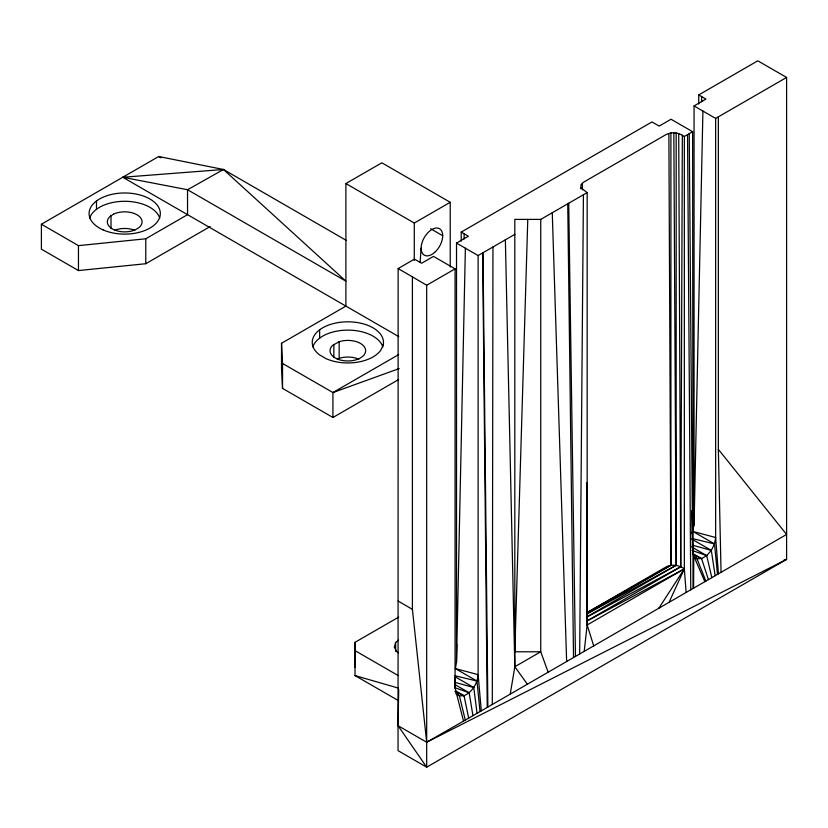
<?xml version="1.0" encoding="UTF-8"?>
<svg xmlns="http://www.w3.org/2000/svg" width="828" height="828" viewBox="0 0 828 828"><rect width="100%" height="100%" fill="white"/><g stroke="black" fill="none" stroke-linecap="round" stroke-linejoin="round"><path stroke-width="1.24" d="M355.015 667.254L355.015 642.321L398.692 617.108M698.739 103.986L698.739 94.93L757.796 60.817L786.6 77.449L786.6 559.386L426.679 767.183L398.051 750.654L398.133 268.582L414.445 259.112L421.607 263.242L433.479 256.39L455.079 268.852L455.079 687.933L463.525 721.116L426.679 742.24L398.051 725.711L398.692 689.6M461.227 241.145L461.227 232.088L651.957 121.944L659.15 126.094L671.022 119.242L692.622 131.714L693.026 588.48L463.525 721.116M492.298 704.493L492.95 246.992M682.344 135.337L680.74 566.787L586.917 620.959M693.026 588.48L693.595 588.18L693.76 555.899L692.622 550.796L691.784 510.7M464.115 238.95L464.146 233.775M701.658 101.803L701.689 96.638M579.672 654.006L583.419 194.756M456.725 644.112L456.518 662.172L455.379 668.6L476.969 681.061L480.012 711.594M694.288 505.67L694.061 525.024L691.856 533.615M465.377 248.203L456.518 662.172L456.518 243.09L468.389 236.228L461.227 232.088M702.92 111.055L694.061 525.024L694.061 105.943L705.942 99.081L698.739 94.93M527.778 219.399L514.819 651.781L540.736 651.781L548.157 672.222M420.127 262.279L421.11 248.183M584.195 651.398L587.166 624.974L587.166 192.593L580.935 187.884M510.255 694.123L514.819 666.737L514.819 219.399L540.736 219.399L587.166 192.593M456.176 693.957L459.416 695.83L464.032 695.727C472.302 692.136 477.425 683.442 478.108 674.634L478.108 255.552L456.518 243.09M717.493 574.384L714.512 543.924L715.651 537.496L715.651 118.414L694.061 105.943M398.454 640.158L395.639 642.476L394.314 647.123L396.612 651.636L398.434 652.806M669.034 602.38L684.342 568.867L684.342 136.485C679.167 132.77 672.201 131.507 666.343 134.415L583.564 182.201L580.935 184.841L580.935 188.774M694.795 557.441L696.959 558.683L701.575 558.59L706.698 555.629L711.314 550.392L714.512 543.924L692.922 531.452L715.651 537.496L718.445 573.825M658.819 608.28L684.342 568.867C679.167 565.151 672.201 563.878 666.343 566.787L586.917 612.648M210.157 226.551L145.769 263.718L78.463 270.57L41.4 249.166L41.4 224.233L158.686 156.513L223.477 169.492L346.156 240.317M41.4 224.233L78.463 245.637L145.769 238.785L187.542 214.669L187.542 189.736L223.477 169.492L345.897 281.168L187.542 189.736L122.751 177.264L398.848 336.665M398.568 379.597L332.928 417.488L282.545 388.394L281.52 368.212L281.52 343.268L345.897 306.101L345.897 183.557L381.843 162.805L450.225 202.291L450.225 266.968M345.897 183.557L414.279 223.032L450.225 202.291M398.051 725.711L426.679 767.183L426.679 285.246L455.079 268.852M478.108 255.552L514.819 234.365M684.342 136.485L692.622 131.714M715.651 118.414L786.6 77.449M398.682 354.591L332.928 392.544L282.545 363.461L281.52 343.268M586.483 614.014L670.908 565.276L670.908 132.894M586.472 617.067L676.176 565.276L676.176 132.894M527.384 684.218L514.819 666.737L540.736 651.781L540.736 219.399M593.707 645.902L587.166 624.974L684.342 568.867L686.122 592.506M693.595 588.18L786.6 534.453L718.352 449.335L718.352 116.852M586.928 612.689L670.908 565.276L668.879 133.567M586.597 614.128L676.176 565.276L673.837 132.894M586.607 617.222L680.74 566.787L678.712 133.732M586.959 621.072L684.342 568.867M339.159 341.716L332.546 345.421A17.812 10.288 0 0 0 336.81 358.762A17.812 10.288 0 0 0 360.273 358.058L363.15 355.957A17.812 10.288 0 0 0 360.615 343.516A17.812 10.288 0 0 0 339.159 341.716L339.159 358.338L337.296 359.135M399.22 368.563L332.928 392.544L332.928 417.488M784.085 559.945L786.6 559.386L426.679 742.24L412.406 609.346L412.406 276.862L398.133 268.582M122.751 177.264L223.477 169.492M692.208 538.521L714.512 543.924M454.655 675.669L476.969 681.061M455.379 668.6L478.108 674.634L481.306 710.848M692.26 545.135L711.314 550.392L715.154 575.729M454.707 682.282L473.771 687.54L477.042 713.312M355.015 642.321L355.015 675.565L398.289 688.078M692.125 550.444L706.698 555.629L711.832 577.644M454.582 687.582L469.155 692.777L472.943 715.682M358.824 359.321L356.971 358.483A17.812 10.288 0 0 0 339.159 358.338M692.456 554.284L701.575 558.59L708.416 579.621M454.914 691.432L464.032 695.727L468.679 718.145M430.581 228.714L442.711 235.711M158.686 156.513L160.922 157.806M691.856 517.148L694.092 518.442M691.887 539.173L711.314 550.392M691.587 546.904L706.698 555.629M692.932 553.601L701.575 558.59M455.421 676.942L473.771 687.54M455.121 684.673L469.155 692.777M455.39 690.749L464.032 695.727M355.015 650.632L398.289 675.617M355.015 675.565L398.289 700.55M398.133 601.056L412.406 609.346M412.406 276.862L426.679 285.246M694.806 557.358L696.959 558.683L705.88 581.09M456.176 693.843L459.416 695.83L465.284 720.101M696.959 558.683L693.76 555.899L704.856 581.68M456.218 693.046L459.416 695.83M552.266 212.744L566.642 661.541M718.352 449.335L721.043 572.324M505.37 239.82L514.819 666.737M454.862 677.594L455.079 687.933M568.712 203.243L575.46 656.449M567.749 203.802L573.525 657.556M482.993 252.737L487.868 707.05M482.662 252.923L487.226 707.422M689.227 133.67L692.622 550.796M687.55 134.633L690.759 589.826M586.638 482.693L587.166 624.974M582.394 183.381L582.415 189.829M414.279 223.032L414.279 260.447M395.639 642.476L395.639 651.243M333.86 344.458L333.86 357.251M319.639 329.813L319.639 338.124M282.545 363.461L282.545 388.394M145.769 238.785L145.769 263.718M111.014 215.756L111.014 228.549M96.493 200.976L96.493 209.287M78.463 245.637L78.463 270.57M312.829 346.891A35.625 20.576 0 0 1 347.946 330.124A35.625 20.576 0 0 1 382.898 346.994M114.45 230.391A17.367 10.029 0 0 1 134.685 230.277M89.683 218.064A35.625 20.576 0 0 1 124.79 201.287A35.625 20.576 0 0 1 159.752 218.168M383.167 345.11L380.735 350.296A35.625 20.576 0 0 1 326.087 358.669L319.525 354.86A35.625 20.576 0 0 1 338.714 322.496A35.625 20.576 0 0 1 383.167 345.11M113.56 214.162L110.486 216.098A17.367 10.029 0 0 0 112.95 229.242A17.367 10.029 0 0 0 135.844 229.542L138.918 227.617A17.367 10.029 0 0 0 136.454 214.473A17.367 10.029 0 0 0 113.56 214.162M434.71 252.374A15.266 8.818 -60 0 0 439.544 228.725A15.266 8.818 -60 0 0 421.483 244.746A15.266 8.818 -60 0 0 434.71 252.374M102.941 229.832A35.625 20.576 0 0 0 160.011 216.284A35.625 20.576 0 0 0 111.149 194.518A35.625 20.576 0 0 0 102.941 229.832"/></g></svg>
